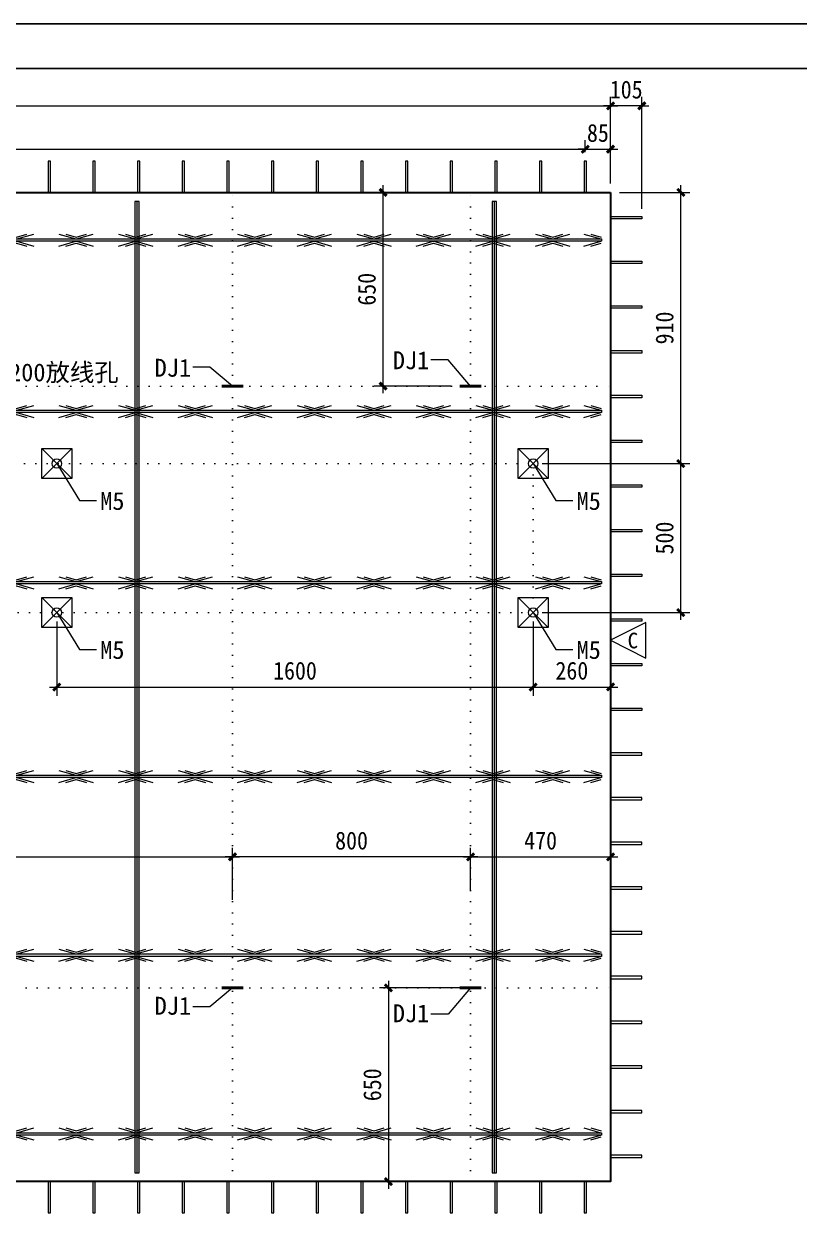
# Model space of a CAD drawing. Extents: x -517763 to -431309, y -403428 to -381056.
# Drawn here: x -452334 to -449731, y -389623 to -385608 of the extents above; entities that cross this region are included whole.
import ezdxf
from ezdxf.enums import TextEntityAlignment as Align

# ---------------------------------------------------------------- set-up
doc = ezdxf.new("R2010")
doc.units = 0
doc.header["$LTSCALE"] = 30
doc.header["$MEASUREMENT"] = 0
doc.linetypes.add('DOT', pattern=[0.25, 0, -0.25])
for name, color, linetype in [('ERECTIONMARK', 8, 'Continuous'), ('MyLine', 199, 'Continuous'), ('图框2', 1, 'Continuous'), ('桁架', 4, 'Continuous'), ('钢筋', 7, 'Continuous')]:
    doc.layers.add(name, color=color, linetype=linetype)
for name, color, linetype, lineweight in [('YG-标注', 151, 'Continuous', 15), ('YZ-文字', 4, 'Continuous', 13), ('YZ-符号', 96, 'Continuous', 9), ('图框线', 7, 'Continuous', 13), ('墙板支撑', 7, 'Continuous', 15), ('轮廓线', 2, 'Continuous', 13)]:
    doc.layers.add(name, color=color, linetype=linetype, lineweight=lineweight)
doc.styles.add('YZ-样式 2', font='simhei.ttf', dxfattribs={"width": 0.9})
doc.styles.add('图签-黑体', font='simhei.ttf')
doc.styles.add('黑体', font='simhei.ttf')
doc.dimstyles.new('m_sc-10', dxfattribs={"dimtxt": 65, "dimasz": 30, "dimexe": 20, "dimexo": 30, "dimgap": 20, "dimtad": 1, "dimdec": 0, "dimzin": 1, "dimdsep": 46, "dimtxsty": '黑体', "dimblk": 'ARCHTICK', "dimcen": 250, "dimdle": 10, "dimclrd": 256, "dimclre": 256, "dimclrt": 7, "dimazin": 0, "dimtfac": 1, "dimtdec": 0, "dimtix": 1, "dimtmove": 2, "dimatfit": 2, "dimldrblk": 'ARCHTICK', "dimfxl": 1, "dimlwd": -1, "dimlwe": -1, "dimarcsym": 0})
doc.dimstyles.new('YZ-30', dxfattribs={"dimscale": 30, "dimtxt": 2, "dimasz": 0.8, "dimexe": 1, "dimexo": 1, "dimgap": 0.8, "dimtad": 1, "dimdec": 0, "dimzin": 1, "dimdsep": 46, "dimtxsty": 'YZ-样式 2', "dimblk": 'ARCHTICK', "dimcen": 250, "dimdle": 0.8, "dimclrd": 151, "dimclre": 151, "dimclrt": 7, "dimazin": 0, "dimtfac": 1, "dimtdec": 0, "dimtix": 1, "dimtmove": 2, "dimatfit": 2, "dimldrblk": 'ARCHTICK', "dimfxl": 1, "dimlwd": 9, "dimlwe": 9, "dimarcsym": 0})

# ---------------------------------------------------------------- blocks, each defined once
blk = doc.blocks.new('A$C03CA19CD')
at = {"layer": '桁架', "color": 4, "lineweight": 9}
for p, q in [((-4460, 4), (-4460, -4)), ((-59.3, 20), (-2.4, 4)), ((-35.7, 20), (-1.6, 10)), ((-2.4, 4), (-0.5, 4)), ((-1.6, 10), (-1.3, 10)), ((-59.3, -20), (-2.4, -4)), ((-35.7, -20), (-1.6, -10))]:
    blk.add_line(p, q, dxfattribs=at)
for points in [[(-4460, 4), (0, 4), (0, -4), (-4460, -4)], [(-4423.2, 20), (-4366.3, 4), (-4364.5, 4), (-4307.6, 20)], [(-4399.7, 20), (-4365.5, 10), (-4365.2, 10), (-4331.1, 20)], [(-4223.2, 20), (-4166.3, 4), (-4164.5, 4), (-4107.6, 20)], [(-4199.7, 20), (-4165.5, 10), (-4165.2, 10), (-4131.1, 20)], [(-4023.2, 20), (-3966.3, 4), (-3964.5, 4), (-3907.6, 20)], [(-3999.7, 20), (-3965.5, 10), (-3965.2, 10), (-3931.1, 20)], [(-3823.2, 20), (-3766.3, 4), (-3764.5, 4), (-3707.6, 20)], [(-3799.7, 20), (-3765.5, 10), (-3765.2, 10), (-3731.1, 20)], [(-3623.2, 20), (-3566.3, 4), (-3564.5, 4), (-3507.6, 20)], [(-3599.7, 20), (-3565.5, 10), (-3565.2, 10), (-3531.1, 20)], [(-3423.2, 20), (-3366.3, 4), (-3364.5, 4), (-3307.6, 20)], [(-3399.7, 20), (-3365.5, 10), (-3365.2, 10), (-3331.1, 20)], [(-3223.2, 20), (-3166.3, 4), (-3164.5, 4), (-3107.6, 20)], [(-3199.7, 20), (-3165.5, 10), (-3165.2, 10), (-3131.1, 20)], [(-3023.2, 20), (-2966.3, 4), (-2964.5, 4), (-2907.6, 20)], [(-2999.7, 20), (-2965.5, 10), (-2965.2, 10), (-2931.1, 20)], [(-2823.2, 20), (-2766.3, 4), (-2764.5, 4), (-2707.6, 20)], [(-2799.7, 20), (-2765.5, 10), (-2765.2, 10), (-2731.1, 20)], [(-2623.2, 20), (-2566.3, 4), (-2564.5, 4), (-2507.6, 20)], [(-2599.7, 20), (-2565.5, 10), (-2565.2, 10), (-2531.1, 20)], [(-2423.2, 20), (-2366.3, 4), (-2364.5, 4), (-2307.6, 20)], [(-2399.7, 20), (-2365.5, 10), (-2365.2, 10), (-2331.1, 20)], [(-2223.2, 20), (-2166.3, 4), (-2164.5, 4), (-2107.6, 20)], [(-2199.7, 20), (-2165.5, 10), (-2165.2, 10), (-2131.1, 20)], [(-2023.2, 20), (-1966.3, 4), (-1964.5, 4), (-1907.6, 20)], [(-1999.7, 20), (-1965.5, 10), (-1965.2, 10), (-1931.1, 20)], [(-1822.9, 20), (-1766, 4), (-1764.1, 4), (-1707.3, 20)], [(-1799.4, 20), (-1765.2, 10), (-1764.9, 10), (-1730.8, 20)], [(-1622.9, 20), (-1566, 4), (-1564.1, 4), (-1507.3, 20)], [(-1599.4, 20), (-1565.2, 10), (-1564.9, 10), (-1530.8, 20)], [(-1422.9, 20), (-1366, 4), (-1364.1, 4), (-1307.3, 20)], [(-1399.4, 20), (-1365.2, 10), (-1364.9, 10), (-1330.8, 20)], [(-1222.9, 20), (-1166, 4), (-1164.1, 4), (-1107.3, 20)], [(-1199.4, 20), (-1165.2, 10), (-1164.9, 10), (-1130.8, 20)], [(-1022.4, 20), (-965.5, 4), (-963.7, 4), (-906.8, 20)], [(-998.9, 20), (-964.8, 10), (-964.4, 10), (-930.3, 20)], [(-822.4, 20), (-765.5, 4), (-763.7, 4), (-706.8, 20)], [(-798.9, 20), (-764.8, 10), (-764.4, 10), (-730.3, 20)], [(-622.4, 20), (-565.5, 4), (-563.7, 4), (-506.8, 20)], [(-598.9, 20), (-564.8, 10), (-564.4, 10), (-530.3, 20)], [(-422.4, 20), (-365.5, 4), (-363.7, 4), (-306.8, 20)], [(-398.9, 20), (-364.8, 10), (-364.4, 10), (-330.3, 20)], [(-221.9, 20), (-165.1, 4), (-163.2, 4), (-106.3, 20)], [(-198.4, 20), (-164.3, 10), (-164, 10), (-129.8, 20)], [(-4423.2, -20), (-4366.3, -4), (-4364.5, -4), (-4307.6, -20)], [(-4399.7, -20), (-4365.5, -10), (-4365.2, -10), (-4331.1, -20)], [(-4223.2, -20), (-4166.3, -4), (-4164.5, -4), (-4107.6, -20)], [(-4199.7, -20), (-4165.5, -10), (-4165.2, -10), (-4131.1, -20)], [(-4023.2, -20), (-3966.3, -4), (-3964.5, -4), (-3907.6, -20)], [(-3999.7, -20), (-3965.5, -10), (-3965.2, -10), (-3931.1, -20)], [(-3823.2, -20), (-3766.3, -4), (-3764.5, -4), (-3707.6, -20)], [(-3799.7, -20), (-3765.5, -10), (-3765.2, -10), (-3731.1, -20)], [(-3623.2, -20), (-3566.3, -4), (-3564.5, -4), (-3507.6, -20)], [(-3599.7, -20), (-3565.5, -10), (-3565.2, -10), (-3531.1, -20)], [(-3423.2, -20), (-3366.3, -4), (-3364.5, -4), (-3307.6, -20)], [(-3399.7, -20), (-3365.5, -10), (-3365.2, -10), (-3331.1, -20)], [(-3223.2, -20), (-3166.3, -4), (-3164.5, -4), (-3107.6, -20)], [(-3199.7, -20), (-3165.5, -10), (-3165.2, -10), (-3131.1, -20)], [(-3023.2, -20), (-2966.3, -4), (-2964.5, -4), (-2907.6, -20)], [(-2999.7, -20), (-2965.5, -10), (-2965.2, -10), (-2931.1, -20)], [(-2823.2, -20), (-2766.3, -4), (-2764.5, -4), (-2707.6, -20)], [(-2799.7, -20), (-2765.5, -10), (-2765.2, -10), (-2731.1, -20)], [(-2623.2, -20), (-2566.3, -4), (-2564.5, -4), (-2507.6, -20)], [(-2599.7, -20), (-2565.5, -10), (-2565.2, -10), (-2531.1, -20)], [(-2423.2, -20), (-2366.3, -4), (-2364.5, -4), (-2307.6, -20)], [(-2399.7, -20), (-2365.5, -10), (-2365.2, -10), (-2331.1, -20)], [(-2223.2, -20), (-2166.3, -4), (-2164.5, -4), (-2107.6, -20)], [(-2199.7, -20), (-2165.5, -10), (-2165.2, -10), (-2131.1, -20)], [(-2023.2, -20), (-1966.3, -4), (-1964.5, -4), (-1907.6, -20)], [(-1999.7, -20), (-1965.5, -10), (-1965.2, -10), (-1931.1, -20)], [(-1822.9, -20), (-1766, -4), (-1764.1, -4), (-1707.3, -20)], [(-1799.4, -20), (-1765.2, -10), (-1764.9, -10), (-1730.8, -20)], [(-1622.9, -20), (-1566, -4), (-1564.1, -4), (-1507.3, -20)], [(-1599.4, -20), (-1565.2, -10), (-1564.9, -10), (-1530.8, -20)], [(-1422.9, -20), (-1366, -4), (-1364.1, -4), (-1307.3, -20)], [(-1399.4, -20), (-1365.2, -10), (-1364.9, -10), (-1330.8, -20)], [(-1222.9, -20), (-1166, -4), (-1164.1, -4), (-1107.3, -20)], [(-1199.4, -20), (-1165.2, -10), (-1164.9, -10), (-1130.8, -20)], [(-1022.4, -20), (-965.5, -4), (-963.7, -4), (-906.8, -20)], [(-998.9, -20), (-964.8, -10), (-964.4, -10), (-930.3, -20)], [(-822.4, -20), (-765.5, -4), (-763.7, -4), (-706.8, -20)], [(-798.9, -20), (-764.8, -10), (-764.4, -10), (-730.3, -20)], [(-622.4, -20), (-565.5, -4), (-563.7, -4), (-506.8, -20)], [(-598.9, -20), (-564.8, -10), (-564.4, -10), (-530.3, -20)], [(-422.4, -20), (-365.5, -4), (-363.7, -4), (-306.8, -20)], [(-398.9, -20), (-364.8, -10), (-364.4, -10), (-330.3, -20)], [(-221.9, -20), (-165.1, -4), (-163.2, -4), (-106.3, -20)], [(-198.4, -20), (-164.3, -10), (-164, -10), (-129.8, -20)]]:
    blk.add_lwpolyline(points, dxfattribs=at)
blk = doc.blocks.new('_ArchTick')
at = {"color": 0, "linetype": 'ByBlock', "const_width": 0.4}
blk.add_lwpolyline([(-0.5, -0.5), (0.5, 0.5)], dxfattribs=at)
blk = doc.blocks.new('*D820')
at = {"layer": 'Defpoints', "color": 0, "ltscale": 30, "transparency": 16777216}
for p in [(-450364, -385883.4), (-454884, -386173.9), (-450364, -386173.9)]:
    blk.add_point(p, dxfattribs=at)
at = {"layer": 'YG-标注', "color": 151, "lineweight": 9, "ltscale": 30, "transparency": 16777216}
for p, q in [((-454884, -386143.9), (-454884, -385853.4)), ((-450364, -386143.9), (-450364, -385853.4)), ((-454908, -385883.4), (-450340, -385883.4))]:
    blk.add_line(p, q, dxfattribs=at)
at = {"layer": 'YG-标注', "color": 151, "lineweight": 9, "ltscale": 30, "transparency": 16777216, "xscale": 24, "yscale": 24, "zscale": 24, "rotation": 180}
blk.add_blockref('_ArchTick', (-454884, -385883.4), dxfattribs=at)
at = {"layer": 'YG-标注', "color": 151, "lineweight": 9, "ltscale": 30, "transparency": 16777216, "xscale": 24, "yscale": 24, "zscale": 24}
blk.add_blockref('_ArchTick', (-450364, -385883.4), dxfattribs=at)
at = {"layer": 'YG-标注', "color": 7, "lineweight": 9, "ltscale": 30, "transparency": 16777216, "insert": (-452624, -385829.1), "char_height": 60, "attachment_point": 5, "style": 'YZ-样式 2'}
blk.add_mtext('4520', dxfattribs=at)
blk = doc.blocks.new('*D827')
at = {"layer": 'Defpoints', "color": 0, "ltscale": 30, "transparency": 16777216}
for p in [(-450364, -385883.4), (-450364, -386173.9), (-450259, -386258.9)]:
    blk.add_point(p, dxfattribs=at)
at = {"layer": 'YG-标注', "color": 151, "lineweight": 9, "ltscale": 30, "transparency": 16777216}
for p, q in [((-450364, -386143.9), (-450364, -385853.4)), ((-450259, -386228.9), (-450259, -385853.4)), ((-450364, -385883.4), (-450388, -385883.4)), ((-450259, -385883.4), (-450364, -385883.4)), ((-450259, -385883.4), (-450235, -385883.4))]:
    blk.add_line(p, q, dxfattribs=at)
at = {"layer": 'YG-标注', "color": 151, "lineweight": 9, "ltscale": 30, "transparency": 16777216, "xscale": 24, "yscale": 24, "zscale": 24}
blk.add_blockref('_ArchTick', (-450364, -385883.4), dxfattribs=at)
at = {"layer": 'YG-标注', "color": 151, "lineweight": 9, "ltscale": 30, "transparency": 16777216, "xscale": 24, "yscale": 24, "zscale": 24, "rotation": 180}
blk.add_blockref('_ArchTick', (-450259, -385883.4), dxfattribs=at)
at = {"layer": 'YG-标注', "color": 7, "ltscale": 30, "transparency": 16777216, "insert": (-450311.5, -385829.1), "char_height": 60, "attachment_point": 5, "style": 'YZ-样式 2'}
blk.add_mtext('105', dxfattribs=at)
blk = doc.blocks.new('*D829')
at = {"layer": 'Defpoints', "color": 0, "ltscale": 30, "transparency": 16777216}
for p in [(-450449, -386028.6), (-454799, -386068.9), (-450449, -386068.9)]:
    blk.add_point(p, dxfattribs=at)
at = {"layer": 'YG-标注', "color": 151, "lineweight": 9, "ltscale": 30, "transparency": 16777216}
for p, q in [((-454799, -386038.9), (-454799, -385998.6)), ((-450449, -386038.9), (-450449, -385998.6)), ((-454823, -386028.6), (-450425, -386028.6))]:
    blk.add_line(p, q, dxfattribs=at)
at = {"layer": 'YG-标注', "color": 151, "lineweight": 9, "ltscale": 30, "transparency": 16777216, "xscale": 24, "yscale": 24, "zscale": 24, "rotation": 180}
blk.add_blockref('_ArchTick', (-454799, -386028.6), dxfattribs=at)
at = {"layer": 'YG-标注', "color": 151, "lineweight": 9, "ltscale": 30, "transparency": 16777216, "xscale": 24, "yscale": 24, "zscale": 24}
blk.add_blockref('_ArchTick', (-450449, -386028.6), dxfattribs=at)
at = {"layer": 'YG-标注', "color": 7, "ltscale": 30, "transparency": 16777216, "insert": (-452624, -385974.2), "char_height": 60, "attachment_point": 5, "style": 'YZ-样式 2'}
blk.add_mtext('150x29=4350', dxfattribs=at)
blk = doc.blocks.new('*D830')
at = {"layer": 'Defpoints', "color": 0, "ltscale": 30, "transparency": 16777216}
for p in [(-450364, -386028.6), (-450449, -386068.9), (-450364, -386173.9)]:
    blk.add_point(p, dxfattribs=at)
at = {"layer": 'YG-标注', "color": 151, "lineweight": 9, "ltscale": 30, "transparency": 16777216}
for p, q in [((-450449, -386038.9), (-450449, -385998.6)), ((-450364, -386143.9), (-450364, -385998.6)), ((-450449, -386028.6), (-450473, -386028.6)), ((-450449, -386028.6), (-450364, -386028.6)), ((-450364, -386028.6), (-450340, -386028.6))]:
    blk.add_line(p, q, dxfattribs=at)
at = {"layer": 'YG-标注', "color": 151, "lineweight": 9, "ltscale": 30, "transparency": 16777216, "xscale": 24, "yscale": 24, "zscale": 24}
blk.add_blockref('_ArchTick', (-450449, -386028.6), dxfattribs=at)
at = {"layer": 'YG-标注', "color": 151, "lineweight": 9, "ltscale": 30, "transparency": 16777216, "xscale": 24, "yscale": 24, "zscale": 24, "rotation": 180}
blk.add_blockref('_ArchTick', (-450364, -386028.6), dxfattribs=at)
at = {"layer": 'YG-标注', "color": 7, "ltscale": 30, "transparency": 16777216, "insert": (-450406.5, -385974.6), "char_height": 60, "attachment_point": 5, "style": 'YZ-样式 2'}
blk.add_mtext('85', dxfattribs=at)
blk = doc.blocks.new('*D833')
at = {"layer": 'Defpoints', "color": 0, "ltscale": 30, "transparency": 16777216}
for p in [(-451634, -388404), (-453614, -388546.6), (-451634, -388577.8)]:
    blk.add_point(p, dxfattribs=at)
at = {"layer": 'YG-标注', "color": 151, "lineweight": 9, "ltscale": 30, "transparency": 16777216}
for p, q in [((-453638, -388404), (-451610, -388404)), ((-453614, -388516.6), (-453614, -388374)), ((-451634, -388547.8), (-451634, -388374))]:
    blk.add_line(p, q, dxfattribs=at)
at = {"layer": 'YG-标注', "color": 151, "lineweight": 9, "ltscale": 30, "transparency": 16777216, "xscale": 24, "yscale": 24, "zscale": 24, "rotation": 180}
blk.add_blockref('_ArchTick', (-453614, -388404), dxfattribs=at)
at = {"layer": 'YG-标注', "color": 151, "lineweight": 9, "ltscale": 30, "transparency": 16777216, "xscale": 24, "yscale": 24, "zscale": 24}
blk.add_blockref('_ArchTick', (-451634, -388404), dxfattribs=at)
at = {"layer": 'YG-标注', "color": 7, "lineweight": 9, "ltscale": 30, "transparency": 16777216, "insert": (-452624, -388349.7), "char_height": 60, "attachment_point": 5, "style": 'YZ-样式 2'}
blk.add_mtext('1980', dxfattribs=at)
blk = doc.blocks.new('*D835')
at = {"layer": 'Defpoints', "color": 0, "ltscale": 30, "transparency": 16777216}
for p in [(-450364, -388404), (-450834, -388546.6), (-450364, -388546.6)]:
    blk.add_point(p, dxfattribs=at)
at = {"layer": 'YG-标注', "color": 151, "lineweight": 9, "ltscale": 30, "transparency": 16777216}
for p, q in [((-450858, -388404), (-450340, -388404)), ((-450834, -388516.6), (-450834, -388374)), ((-450364, -388516.6), (-450364, -388374))]:
    blk.add_line(p, q, dxfattribs=at)
at = {"layer": 'YG-标注', "color": 151, "lineweight": 9, "ltscale": 30, "transparency": 16777216, "xscale": 24, "yscale": 24, "zscale": 24, "rotation": 180}
blk.add_blockref('_ArchTick', (-450834, -388404), dxfattribs=at)
at = {"layer": 'YG-标注', "color": 151, "lineweight": 9, "ltscale": 30, "transparency": 16777216, "xscale": 24, "yscale": 24, "zscale": 24}
blk.add_blockref('_ArchTick', (-450364, -388404), dxfattribs=at)
at = {"layer": 'YG-标注', "color": 7, "lineweight": 9, "ltscale": 30, "transparency": 16777216, "insert": (-450599, -388349.7), "char_height": 60, "attachment_point": 5, "style": 'YZ-样式 2'}
blk.add_mtext('470', dxfattribs=at)
blk = doc.blocks.new('*D836')
at = {"layer": 'Defpoints', "color": 0, "ltscale": 30, "transparency": 16777216}
for p in [(-451634, -388404), (-450834, -388546.6), (-451634, -388577.8)]:
    blk.add_point(p, dxfattribs=at)
at = {"layer": 'YG-标注', "color": 151, "lineweight": 9, "ltscale": 30, "transparency": 16777216}
for p, q in [((-450810, -388404), (-451658, -388404)), ((-451634, -388547.8), (-451634, -388374)), ((-450834, -388516.6), (-450834, -388374))]:
    blk.add_line(p, q, dxfattribs=at)
at = {"layer": 'YG-标注', "color": 151, "lineweight": 9, "ltscale": 30, "transparency": 16777216, "xscale": 24, "yscale": 24, "zscale": 24, "rotation": 180}
blk.add_blockref('_ArchTick', (-451634, -388404), dxfattribs=at)
at = {"layer": 'YG-标注', "color": 151, "lineweight": 9, "ltscale": 30, "transparency": 16777216, "xscale": 24, "yscale": 24, "zscale": 24}
blk.add_blockref('_ArchTick', (-450834, -388404), dxfattribs=at)
at = {"layer": 'YG-标注', "color": 7, "lineweight": 9, "ltscale": 30, "transparency": 16777216, "insert": (-451234, -388349.7), "char_height": 60, "attachment_point": 5, "style": 'YZ-样式 2'}
blk.add_mtext('800', dxfattribs=at)
blk = doc.blocks.new('A$C56E60AF3')
at = {"layer": '钢筋', "color": 4, "lineweight": 13}
for points in [[(-7.3, 0), (7.2, 0), (7.2, 3200), (7.2, 3260), (-7.3, 3260)], [(-7.3, 3260), (-7.3, 3260), (-7.3, 0)], [(-0.8, 3260), (-0.8, 3200), (-0.8, 0)]]:
    blk.add_lwpolyline(points, dxfattribs=at)
blk = doc.blocks.new('A$C6C6A476D')
at = {"layer": '墙板支撑', "color": 6, "ltscale": 30}
for p, q in [((50, 50), (-50, -50)), ((-50, 50), (50, -50))]:
    blk.add_line(p, q, dxfattribs=at)
blk.add_lwpolyline([(-50, 50), (50, 50), (50, -50), (-50, -50)], close=True, dxfattribs=at)
blk.add_circle((0, 0), 16, dxfattribs=at)
blk = doc.blocks.new('A$C35D967A2')
at = {"layer": '墙板支撑', "color": 0, "ltscale": 30}
for p in [(50, 50), (550, 50)]:
    blk.add_blockref('A$C6C6A476D', p, dxfattribs=at)
blk = doc.blocks.new('*D746')
at = {"layer": 'Defpoints', "color": 0, "ltscale": 30, "transparency": 16777216}
for p in [(-450834, -388843.9), (-451109.8, -389493.9), (-450834, -389493.9)]:
    blk.add_point(p, dxfattribs=at)
at = {"layer": 'YG-标注', "color": 151, "lineweight": 9, "ltscale": 30, "transparency": 16777216}
for p, q in [((-450864, -388843.9), (-451139.8, -388843.9)), ((-451109.8, -388819.9), (-451109.8, -389517.9)), ((-450864, -389493.9), (-451139.8, -389493.9))]:
    blk.add_line(p, q, dxfattribs=at)
at = {"layer": 'YG-标注', "color": 151, "lineweight": 9, "ltscale": 30, "transparency": 16777216, "xscale": 24, "yscale": 24, "zscale": 24}
for p, rotation in [((-451109.8, -388843.9), 90), ((-451109.8, -389493.9), 270)]:
    blk.add_blockref('_ArchTick', p, dxfattribs=dict(at, rotation=rotation))
at = {"layer": 'YG-标注', "color": 7, "ltscale": 30, "transparency": 16777216, "insert": (-451164.1, -389168.9), "char_height": 60, "attachment_point": 5, "rotation": 90, "style": 'YZ-样式 2'}
blk.add_mtext('650', dxfattribs=at)
blk = doc.blocks.new('*D747')
at = {"layer": 'Defpoints', "color": 0, "ltscale": 30, "transparency": 16777216}
for p in [(-450624, -387083.9), (-450128, -387083.9), (-450624, -387583.9)]:
    blk.add_point(p, dxfattribs=at)
at = {"layer": 'YG-标注', "color": 151, "lineweight": 9, "ltscale": 30, "transparency": 16777216}
for p, q in [((-450594, -387083.9), (-450098, -387083.9)), ((-450128, -387607.9), (-450128, -387059.9)), ((-450594, -387583.9), (-450098, -387583.9))]:
    blk.add_line(p, q, dxfattribs=at)
at = {"layer": 'YG-标注', "color": 151, "lineweight": 9, "ltscale": 30, "transparency": 16777216, "xscale": 24, "yscale": 24, "zscale": 24}
for p, rotation in [((-450128, -387083.9), 90), ((-450128, -387583.9), 270)]:
    blk.add_blockref('_ArchTick', p, dxfattribs=dict(at, rotation=rotation))
at = {"layer": 'YG-标注', "color": 7, "ltscale": 30, "transparency": 16777216, "insert": (-450182.4, -387333.9), "char_height": 60, "attachment_point": 5, "rotation": 90, "style": 'YZ-样式 2'}
blk.add_mtext('500', dxfattribs=at)
blk = doc.blocks.new('*D748')
at = {"layer": 'Defpoints', "color": 0, "ltscale": 30, "transparency": 16777216}
for p in [(-450364, -386173.9), (-450128, -386173.9), (-450624, -387083.9)]:
    blk.add_point(p, dxfattribs=at)
at = {"layer": 'YG-标注', "color": 151, "lineweight": 9, "ltscale": 30, "transparency": 16777216}
for p, q in [((-450128, -387107.9), (-450128, -386149.9)), ((-450334, -386173.9), (-450098, -386173.9)), ((-450594, -387083.9), (-450098, -387083.9))]:
    blk.add_line(p, q, dxfattribs=at)
at = {"layer": 'YG-标注', "color": 151, "lineweight": 9, "ltscale": 30, "transparency": 16777216, "xscale": 24, "yscale": 24, "zscale": 24}
for p, rotation in [((-450128, -386173.9), 90), ((-450128, -387083.9), 270)]:
    blk.add_blockref('_ArchTick', p, dxfattribs=dict(at, rotation=rotation))
at = {"layer": 'YG-标注', "color": 7, "ltscale": 30, "transparency": 16777216, "insert": (-450182.4, -386628.9), "char_height": 60, "attachment_point": 5, "rotation": 90, "style": 'YZ-样式 2'}
blk.add_mtext('910', dxfattribs=at)
blk = doc.blocks.new('*D749')
at = {"layer": 'Defpoints', "color": 0, "ltscale": 30, "transparency": 16777216}
for p in [(-452224, -387583.9), (-450624, -387583.9), (-450624, -387833.9)]:
    blk.add_point(p, dxfattribs=at)
at = {"layer": 'YG-标注', "color": 151, "lineweight": 9, "ltscale": 30, "transparency": 16777216}
for p, q in [((-452224, -387613.9), (-452224, -387863.9)), ((-450624, -387613.9), (-450624, -387863.9)), ((-452248, -387833.9), (-450600, -387833.9))]:
    blk.add_line(p, q, dxfattribs=at)
at = {"layer": 'YG-标注', "color": 151, "lineweight": 9, "ltscale": 30, "transparency": 16777216, "xscale": 24, "yscale": 24, "zscale": 24, "rotation": 180}
blk.add_blockref('_ArchTick', (-452224, -387833.9), dxfattribs=at)
at = {"layer": 'YG-标注', "color": 151, "lineweight": 9, "ltscale": 30, "transparency": 16777216, "xscale": 24, "yscale": 24, "zscale": 24}
blk.add_blockref('_ArchTick', (-450624, -387833.9), dxfattribs=at)
at = {"layer": 'YG-标注', "color": 7, "ltscale": 30, "transparency": 16777216, "insert": (-451424, -387779.5), "char_height": 60, "attachment_point": 5, "style": 'YZ-样式 2'}
blk.add_mtext('1600', dxfattribs=at)
blk = doc.blocks.new('*D750')
at = {"layer": 'Defpoints', "color": 0, "ltscale": 30, "transparency": 16777216}
for p in [(-450624, -387583.9), (-450364, -387583.9), (-450364, -387833.9)]:
    blk.add_point(p, dxfattribs=at)
at = {"layer": 'YG-标注', "color": 151, "lineweight": 9, "ltscale": 30, "transparency": 16777216}
for p, q in [((-450624, -387613.9), (-450624, -387863.9)), ((-450364, -387613.9), (-450364, -387863.9)), ((-450648, -387833.9), (-450340, -387833.9))]:
    blk.add_line(p, q, dxfattribs=at)
at = {"layer": 'YG-标注', "color": 151, "lineweight": 9, "ltscale": 30, "transparency": 16777216, "xscale": 24, "yscale": 24, "zscale": 24, "rotation": 180}
blk.add_blockref('_ArchTick', (-450624, -387833.9), dxfattribs=at)
at = {"layer": 'YG-标注', "color": 151, "lineweight": 9, "ltscale": 30, "transparency": 16777216, "xscale": 24, "yscale": 24, "zscale": 24}
blk.add_blockref('_ArchTick', (-450364, -387833.9), dxfattribs=at)
at = {"layer": 'YG-标注', "color": 7, "ltscale": 30, "transparency": 16777216, "insert": (-450494, -387779.5), "char_height": 60, "attachment_point": 5, "style": 'YZ-样式 2'}
blk.add_mtext('260', dxfattribs=at)
blk = doc.blocks.new('*D752')
at = {"layer": 'Defpoints', "color": 0, "ltscale": 30, "transparency": 16777216}
for p in [(-451128.1, -386173.9), (-450895, -386173.9), (-450869.7, -386823.9)]:
    blk.add_point(p, dxfattribs=at)
at = {"layer": 'YG-标注', "color": 151, "lineweight": 9, "ltscale": 30, "transparency": 16777216}
for p, q in [((-451128.1, -386847.9), (-451128.1, -386149.9)), ((-450925, -386173.9), (-451158.1, -386173.9)), ((-450899.7, -386823.9), (-451158.1, -386823.9))]:
    blk.add_line(p, q, dxfattribs=at)
at = {"layer": 'YG-标注', "color": 151, "lineweight": 9, "ltscale": 30, "transparency": 16777216, "xscale": 24, "yscale": 24, "zscale": 24}
for p, rotation in [((-451128.1, -386173.9), 90), ((-451128.1, -386823.9), 270)]:
    blk.add_blockref('_ArchTick', p, dxfattribs=dict(at, rotation=rotation))
at = {"layer": 'YG-标注', "color": 7, "ltscale": 30, "transparency": 16777216, "insert": (-451182.5, -386498.9), "char_height": 60, "attachment_point": 5, "rotation": 90, "style": 'YZ-样式 2'}
blk.add_mtext('650', dxfattribs=at)

msp = doc.modelspace()

# ---------------------------------------------------------------- linework, layer by layer
at = {"layer": 'ERECTIONMARK', "color": 3, "lineweight": 40}
for p, q in [((-451669.7, -386823.9), (-451598.2, -386823.9)), ((-450869.7, -386823.9), (-450798.2, -386823.9)), ((-451669.7, -388843.9), (-451598.2, -388843.9)), ((-450869.7, -388843.9), (-450798.2, -388843.9))]:
    msp.add_line(p, q, dxfattribs=at)
at = {"layer": 'MyLine', "color": 0}
for p, q in [((-456209, -385758.4), (-444059, -385758.4)), ((-454884, -386173.9), (-450364, -386173.9)), ((-450364, -389493.9), (-450364, -386173.9)), ((-454884, -389493.9), (-450364, -389493.9))]:
    msp.add_line(p, q, dxfattribs=at)
at = {"layer": 'YZ-符号', "color": 253, "linetype": 'DOT', "lineweight": 13, "ltscale": 5}
for p, q in [((-451634, -389493.9), (-451634, -386173.9)), ((-450834, -389493.9), (-450834, -386173.9)), ((-454884, -386824.3), (-450364, -386824.3)), ((-454884, -388843.4), (-450364, -388843.4))]:
    msp.add_line(p, q, dxfattribs=at)
msp.add_lwpolyline([(-454024, -387083.9), (-450624, -387083.9), (-450624, -387583.9), (-454024, -387583.9)], close=True, dxfattribs=at)
at = {"layer": 'YZ-符号', "color": 1, "lineweight": 15}
msp.add_lwpolyline([(-450364, -387677), (-450245.6, -387736.7), (-450245.6, -387617.3)], close=True, dxfattribs=at)
at = {"layer": '图框2', "color": 1}
msp.add_lwpolyline([(-456509, -385608.4), (-456509, -394518.4), (-443909, -394518.4), (-443909, -385608.4)], close=True, dxfattribs=at)
at = {"layer": '图框线'}
msp.add_line((-456209, -385758.4), (-444059, -385758.4), dxfattribs=at)
at = {"layer": '轮廓线', "color": 2, "lineweight": 30}
msp.add_lwpolyline([(-450364, -386173.9), (-450364, -389493.9), (-454884, -389493.9), (-454884, -386173.9)], close=True, dxfattribs=at)
at = {"layer": '钢筋', "color": 5, "lineweight": 13}
for points in [[(-452245, -386173.9), (-452245, -386068.9), (-452253, -386068.9), (-452253, -386173.9)], [(-452095, -386173.9), (-452095, -386068.9), (-452103, -386068.9), (-452103, -386173.9)], [(-451945, -386173.9), (-451945, -386068.9), (-451953, -386068.9), (-451953, -386173.9)], [(-451795, -386173.9), (-451795, -386068.9), (-451803, -386068.9), (-451803, -386173.9)], [(-451645, -386173.9), (-451645, -386068.9), (-451653, -386068.9), (-451653, -386173.9)], [(-451495, -386173.9), (-451495, -386068.9), (-451503, -386068.9), (-451503, -386173.9)], [(-451345, -386173.9), (-451345, -386068.9), (-451353, -386068.9), (-451353, -386173.9)], [(-451195, -386173.9), (-451195, -386068.9), (-451203, -386068.9), (-451203, -386173.9)], [(-451045, -386173.9), (-451045, -386068.9), (-451053, -386068.9), (-451053, -386173.9)], [(-450895, -386173.9), (-450895, -386068.9), (-450903, -386068.9), (-450903, -386173.9)], [(-450745, -386173.9), (-450745, -386068.9), (-450753, -386068.9), (-450753, -386173.9)], [(-450595, -386173.9), (-450595, -386068.9), (-450603, -386068.9), (-450603, -386173.9)], [(-450445, -386173.9), (-450445, -386068.9), (-450453, -386068.9), (-450453, -386173.9)], [(-452253, -389493.9), (-452253, -389598.9), (-452245, -389598.9), (-452245, -389493.9)], [(-452103, -389493.9), (-452103, -389598.9), (-452095, -389598.9), (-452095, -389493.9)], [(-451953, -389493.9), (-451953, -389598.9), (-451945, -389598.9), (-451945, -389493.9)], [(-451803, -389493.9), (-451803, -389598.9), (-451795, -389598.9), (-451795, -389493.9)], [(-451653, -389493.9), (-451653, -389598.9), (-451645, -389598.9), (-451645, -389493.9)], [(-451503, -389493.9), (-451503, -389598.9), (-451495, -389598.9), (-451495, -389493.9)], [(-451353, -389493.9), (-451353, -389598.9), (-451345, -389598.9), (-451345, -389493.9)], [(-451203, -389493.9), (-451203, -389598.9), (-451195, -389598.9), (-451195, -389493.9)], [(-451053, -389493.9), (-451053, -389598.9), (-451045, -389598.9), (-451045, -389493.9)], [(-450903, -389493.9), (-450903, -389598.9), (-450895, -389598.9), (-450895, -389493.9)], [(-450753, -389493.9), (-450753, -389598.9), (-450745, -389598.9), (-450745, -389493.9)], [(-450603, -389493.9), (-450603, -389598.9), (-450595, -389598.9), (-450595, -389493.9)], [(-450453, -389493.9), (-450453, -389598.9), (-450445, -389598.9), (-450445, -389493.9)]]:
    msp.add_lwpolyline(points, dxfattribs=at)
at = {"layer": '钢筋', "color": 1, "lineweight": 13}
for points in [[(-450364, -386254.9), (-450259, -386254.9), (-450259, -386262.9), (-450364, -386262.9)], [(-450364, -386404.9), (-450259, -386404.9), (-450259, -386412.9), (-450364, -386412.9)], [(-450364, -386554.9), (-450259, -386554.9), (-450259, -386562.9), (-450364, -386562.9)], [(-450364, -386704.9), (-450259, -386704.9), (-450259, -386712.9), (-450364, -386712.9)], [(-450364, -386854.9), (-450259, -386854.9), (-450259, -386862.9), (-450364, -386862.9)], [(-450364, -387004.9), (-450259, -387004.9), (-450259, -387012.9), (-450364, -387012.9)], [(-450364, -387154.9), (-450259, -387154.9), (-450259, -387162.9), (-450364, -387162.9)], [(-450364, -387304.9), (-450259, -387304.9), (-450259, -387312.9), (-450364, -387312.9)], [(-450364, -387454.9), (-450259, -387454.9), (-450259, -387462.9), (-450364, -387462.9)], [(-450364, -387604.9), (-450259, -387604.9), (-450259, -387612.9), (-450364, -387612.9)], [(-450364, -387754.9), (-450259, -387754.9), (-450259, -387762.9), (-450364, -387762.9)], [(-450364, -387904.9), (-450259, -387904.9), (-450259, -387912.9), (-450364, -387912.9)], [(-450364, -388062.9), (-450259, -388062.9), (-450259, -388054.9), (-450364, -388054.9)], [(-450364, -388212.9), (-450259, -388212.9), (-450259, -388204.9), (-450364, -388204.9)], [(-450364, -388362.9), (-450259, -388362.9), (-450259, -388354.9), (-450364, -388354.9)], [(-450364, -388512.9), (-450259, -388512.9), (-450259, -388504.9), (-450364, -388504.9)], [(-450364, -388662.9), (-450259, -388662.9), (-450259, -388654.9), (-450364, -388654.9)], [(-450364, -388812.9), (-450259, -388812.9), (-450259, -388804.9), (-450364, -388804.9)], [(-450364, -388962.9), (-450259, -388962.9), (-450259, -388954.9), (-450364, -388954.9)], [(-450364, -389112.9), (-450259, -389112.9), (-450259, -389104.9), (-450364, -389104.9)], [(-450364, -389262.9), (-450259, -389262.9), (-450259, -389254.9), (-450364, -389254.9)], [(-450364, -389412.9), (-450259, -389412.9), (-450259, -389404.9), (-450364, -389404.9)]]:
    msp.add_lwpolyline(points, dxfattribs=at)

# ---------------------------------------------------------------- block references
at = {"layer": 'YG-标注', "color": 0, "ltscale": 30}
for p in [(-451954.2, -389463.9), (-450754.2, -389463.9)]:
    msp.add_blockref('A$C56E60AF3', p, dxfattribs=at)
at = {"layer": '墙板支撑', "rotation": 270}
for p in [(-452274, -387033.9), (-450674, -387033.9)]:
    msp.add_blockref('A$C35D967A2', p, dxfattribs=at)
at = {"layer": '钢筋', "color": 0, "ltscale": 30}
for p in [(-450394, -386333.9), (-450394, -386908.9), (-450394, -387483.9), (-450394, -388133.9), (-450394, -388733.9), (-450394, -389333.9)]:
    msp.add_blockref('A$C03CA19CD', p, dxfattribs=at)

# ---------------------------------------------------------------- texts
at = {"layer": 'YZ-文字', "style": '黑体'}
for s, p in [('DJ1', (-451095.4, -386737.2)), ('预留200X200放线孔', (-452711.3, -386777.8)), ('DJ1', (-451895.4, -386762.4)), ('M5', (-452078.2, -387209.4)), ('M5', (-450478.2, -387209.4)), ('M5', (-452078.2, -387709.4)), ('M5', (-450478.2, -387709.4)), ('DJ1', (-451895.4, -388903.7)), ('DJ1', (-451095.4, -388928.9))]:
    msp.add_text(s, height=60, dxfattribs=at).set_placement(p, align=Align.MIDDLE_LEFT)
at = {"layer": 'YZ-符号', "color": 1, "lineweight": 15, "style": '图签-黑体'}
msp.add_text('C', height=52.5, dxfattribs=at).set_placement((-450306.9, -387704.1))

# ---------------------------------------------------------------- dimensions: what is measured, and where the dimension line sits
at = {"layer": 'YG-标注', "color": 0, "lineweight": 9, "ltscale": 30}
for base, p1, p2, picture, middle in [((-450364, -385883.4), (-454884, -386173.9), (-450364, -386173.9), '*D820', (-452624, -385829.1)), ((-451634, -388404), (-453614, -388546.6), (-451634, -388577.8), '*D833', (-452624, -388349.7))]:
    dim = msp.add_linear_dim(base=base, p1=p1, p2=p2, dimstyle='YZ-30', dxfattribs=at)
    dim.commit()
    dim.dimension.update_dxf_attribs({"geometry": picture, "text_midpoint": middle})
at = {"layer": 'YG-标注', "color": 0, "ltscale": 30}
for base, p1, p2, picture, middle in [((-450364, -385883.4), (-450259, -386258.9), (-450364, -386173.9), '*D827', (-450311.5, -385829.1)), ((-450364, -386028.6), (-450449, -386068.9), (-450364, -386173.9), '*D830', (-450406.5, -385974.6)), ((-450624, -387833.9), (-452224, -387583.9), (-450624, -387583.9), '*D749', (-451424, -387779.5)), ((-450364, -387833.9), (-450624, -387583.9), (-450364, -387583.9), '*D750', (-450494, -387779.5))]:
    dim = msp.add_linear_dim(base=base, p1=p1, p2=p2, dimstyle='YZ-30', dxfattribs=at)
    dim.commit()
    dim.dimension.update_dxf_attribs({"geometry": picture, "text_midpoint": middle})
dim = msp.add_linear_dim(base=(-450449, -386028.6), p1=(-454799, -386068.9), p2=(-450449, -386068.9), text='150x29=<>', dimstyle='YZ-30', dxfattribs=at)
dim.commit()
dim.dimension.update_dxf_attribs({"geometry": '*D829', "text_midpoint": (-452624, -385974.2)})
for base, p1, p2, picture, middle in [((-451128.1, -386173.9), (-450869.7, -386823.9), (-450895, -386173.9), '*D752', (-451182.5, -386498.9)), ((-450128, -386173.9), (-450624, -387083.9), (-450364, -386173.9), '*D748', (-450182.4, -386628.9)), ((-450128, -387083.9), (-450624, -387583.9), (-450624, -387083.9), '*D747', (-450182.4, -387333.9)), ((-451109.8, -389493.9), (-450834, -388843.9), (-450834, -389493.9), '*D746', (-451164.1, -389168.9))]:
    dim = msp.add_linear_dim(base=base, p1=p1, p2=p2, angle=90, dimstyle='YZ-30', dxfattribs=at)
    dim.commit()
    dim.dimension.update_dxf_attribs({"geometry": picture, "text_midpoint": middle})
at = {"layer": 'YG-标注', "color": 0, "lineweight": 9, "ltscale": 30}
for base, p2, picture, middle in [((-451634, -388404), (-451634, -388577.8), '*D836', (-451234, -388349.7)), ((-450364, -388404), (-450364, -388546.6), '*D835', (-450599, -388349.7))]:
    dim = msp.add_linear_dim(base=base, p1=(-450834, -388546.6), p2=p2, angle=180, dimstyle='YZ-30', dxfattribs=at)
    dim.commit()
    dim.dimension.update_dxf_attribs({"geometry": picture, "text_midpoint": middle})

# ---------------------------------------------------------------- leaders
at = {"layer": 'YZ-符号', "lineweight": 13}
for points in [[(-451634, -386823.9), (-451709.7, -386760.7), (-451767.2, -386760.7)], [(-450834, -386823.9), (-450909.7, -386735.5), (-450967.2, -386735.5)], [(-452224, -387083.9), (-452148.3, -387207.8), (-452090.7, -387207.8)], [(-450624, -387083.9), (-450548.3, -387207.8), (-450490.7, -387207.8)], [(-452224, -387583.9), (-452148.3, -387707.8), (-452090.7, -387707.8)], [(-450624, -387583.9), (-450548.3, -387707.8), (-450490.7, -387707.8)], [(-451634, -388843.9), (-451709.7, -388907), (-451767.2, -388907)], [(-450834, -388843.9), (-450909.7, -388932.3), (-450967.2, -388932.3)]]:
    msp.add_leader(points, dimstyle='m_sc-10', override={"dimasz": 5, "dimldrblk": 'Dot'}, dxfattribs=at)

doc.saveas('drawing.dxf')
